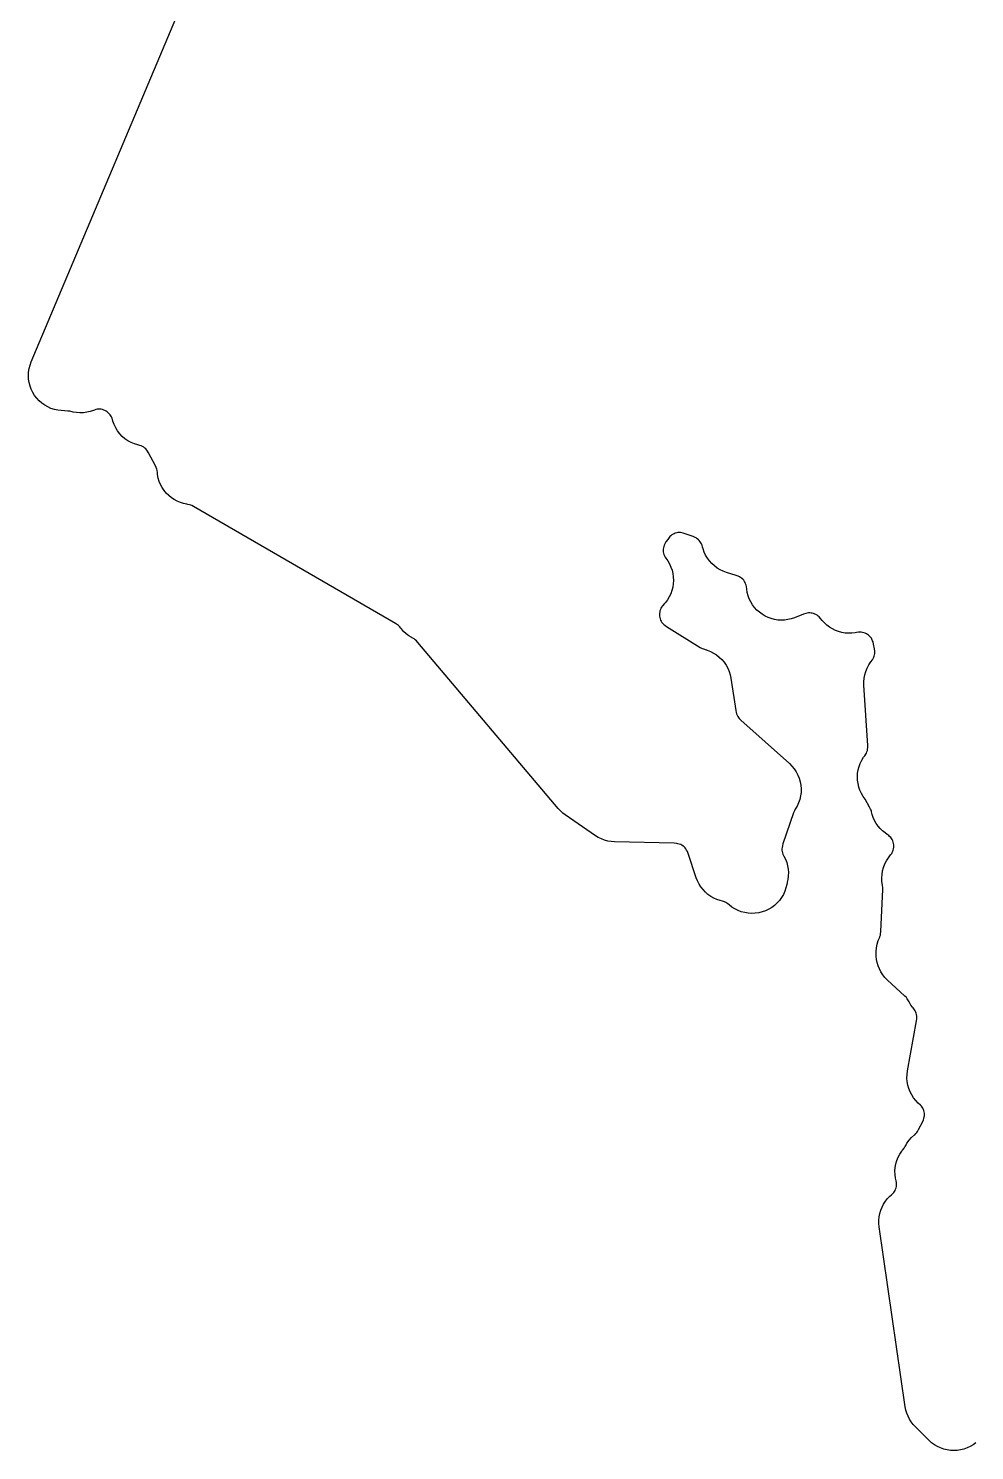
# Model space of a CAD drawing. Header units: metres. Extents: x 0 to 400, y 0 to 202.
# Drawn here: x 222.57 to 239.99, y 143.28 to 169.48 of the extents above; entities that cross this region are included whole.
import ezdxf

# ---------------------------------------------------------------- set-up
doc = ezdxf.new("R2010")
doc.units = ezdxf.units.M

msp = doc.modelspace()

# ---------------------------------------------------------------- linework, layer by layer
msp.add_lwpolyline([(240.018, 143.4256), (239.967, 143.3886), (239.913, 143.3566), (239.856, 143.3296), (239.796, 143.3086), (239.735, 143.2936), (239.673, 143.2846), (239.61, 143.2816), (239.547, 143.2846), (239.485, 143.2936), (239.424, 143.3096), (239.364, 143.3306), (239.307, 143.3576), (239.253, 143.3896), (239.202, 143.4266), (239.156, 143.4686), (238.903, 143.7186), (238.862, 143.7626), (238.826, 143.8106), (238.794, 143.8606), (238.767, 143.9146), (238.745, 143.9696), (238.728, 144.0276), (238.717, 144.0866), (238.235, 147.3996), (238.229, 147.4616), (238.229, 147.5246), (238.235, 147.5866), (238.247, 147.6486), (238.265, 147.7086), (238.289, 147.7666), (238.318, 147.8216), (238.352, 147.8736), (238.392, 147.9226), (238.435, 147.9676), (238.464, 147.9916), (238.487, 148.0136), (238.503, 148.0326), (238.517, 148.0526), (238.529, 148.0746), (238.538, 148.0956), (238.546, 148.1186), (238.552, 148.1466), (238.555, 148.1706), (238.555, 148.1916), (238.553, 148.2166), (238.547, 148.2526), (238.536, 148.2986), (238.528, 148.3636), (238.526, 148.4296), (238.531, 148.4956), (238.543, 148.5606), (238.561, 148.6236), (238.586, 148.6846), (238.616, 148.7426), (238.653, 148.7976), (238.661, 148.8066), (238.667, 148.8136), (238.696, 148.8536), (238.709, 148.8756), (238.712, 148.8816), (238.725, 148.9026), (238.747, 148.9416), (238.787, 148.9976), (238.833, 149.0496), (238.885, 149.0956), (238.89, 149.0996), (238.911, 149.1196), (238.929, 149.1406), (238.942, 149.1596), (238.961, 149.1926), (239.037, 149.3416), (239.053, 149.3756), (239.06, 149.3986), (239.066, 149.4256), (239.07, 149.4476), (239.07, 149.4706), (239.069, 149.4936), (239.065, 149.5196), (239.059, 149.5426), (239.051, 149.5636), (239.04, 149.5886), (239.028, 149.6076), (239.015, 149.6256), (238.998, 149.6446), (238.957, 149.6816), (238.912, 149.7276), (238.871, 149.7786), (238.836, 149.8336), (238.806, 149.8916), (238.782, 149.9516), (238.764, 150.0146), (238.753, 150.0786), (238.748, 150.1436), (238.75, 150.2086), (238.758, 150.2736), (238.924, 151.1956), (238.929, 151.2366), (238.93, 151.2636), (238.929, 151.2856), (238.924, 151.3106), (238.917, 151.3376), (238.91, 151.3576), (238.899, 151.3786), (238.885, 151.4016), (238.86, 151.4346), (238.85, 151.4466), (238.851, 151.4476), (238.821, 151.4876), (238.787, 151.5446), (238.766, 151.5846), (238.753, 151.6046), (238.737, 151.6246), (238.71, 151.6516), (238.385, 151.9536), (238.342, 151.9976), (238.303, 152.0456), (238.269, 152.0976), (238.24, 152.1526), (238.216, 152.2096), (238.198, 152.2686), (238.186, 152.3286), (238.179, 152.3906), (238.178, 152.4076), (238.178, 152.4756), (238.184, 152.5426), (238.198, 152.6086), (238.218, 152.6736), (238.229, 152.6996), (238.245, 152.7356), (238.25, 152.7486), (238.258, 152.7756), (238.263, 152.8016), (238.266, 152.8396), (238.302, 153.6186), (238.302, 153.6596), (238.3, 153.6826), (238.297, 153.6946), (238.287, 153.7606), (238.284, 153.8276), (238.288, 153.8936), (238.298, 153.9596), (238.315, 154.0236), (238.339, 154.0866), (238.369, 154.1456), (238.405, 154.2016), (238.447, 154.2536), (238.45, 154.2576), (238.466, 154.2786), (238.478, 154.2996), (238.487, 154.3196), (238.495, 154.3416), (238.5, 154.3646), (238.504, 154.3936), (238.505, 154.4186), (238.504, 154.4406), (238.5, 154.4646), (238.493, 154.4906), (238.486, 154.5116), (238.474, 154.5356), (238.462, 154.5566), (238.448, 154.5746), (238.429, 154.5946), (238.412, 154.6106), (238.396, 154.6226), (238.386, 154.6296), (238.345, 154.6566), (238.298, 154.6946), (238.255, 154.7366), (238.216, 154.7826), (238.181, 154.8326), (238.151, 154.8846), (238.126, 154.9406), (238.107, 154.9976), (238.095, 155.0476), (238.093, 155.0566), (238.087, 155.0766), (238.079, 155.0956), (238.06, 155.1326), (237.975, 155.2766), (237.94, 155.3296), (237.908, 155.3846), (237.881, 155.4426), (237.861, 155.5036), (237.846, 155.5656), (237.837, 155.6286), (237.835, 155.6926), (237.839, 155.7556), (237.849, 155.8186), (237.866, 155.8806), (237.888, 155.9396), (237.916, 155.9976), (237.95, 156.0516), (237.972, 156.0806), (237.99, 156.1076), (238.001, 156.1286), (238.011, 156.1536), (238.019, 156.1776), (238.023, 156.2016), (238.026, 156.2286), (238.025, 156.2706), (237.954, 157.3776), (237.953, 157.4426), (237.959, 157.5076), (237.971, 157.5716), (237.99, 157.6336), (238.015, 157.6946), (238.045, 157.7516), (238.082, 157.8066), (238.113, 157.8486), (238.125, 157.8676), (238.137, 157.8936), (238.145, 157.9146), (238.15, 157.9356), (238.154, 157.9616), (238.155, 157.9856), (238.154, 158.0076), (238.148, 158.0486), (238.132, 158.1376), (238.123, 158.1756), (238.115, 158.1976), (238.103, 158.2236), (238.092, 158.2426), (238.079, 158.2606), (238.06, 158.2806), (238.04, 158.2996), (238.022, 158.3136), (238.002, 158.3256), (237.98, 158.3356), (237.954, 158.3446), (237.929, 158.3516), (237.906, 158.3546), (237.883, 158.3556), (237.856, 158.3546), (237.818, 158.3486), (237.794, 158.3436), (237.732, 158.3366), (237.671, 158.3346), (237.609, 158.3396), (237.548, 158.3496), (237.489, 158.3656), (237.431, 158.3876), (237.375, 158.4146), (237.323, 158.4466), (237.273, 158.4836), (237.228, 158.5256), (237.186, 158.5706), (237.158, 158.6056), (237.131, 158.6356), (237.115, 158.6506), (237.092, 158.6676), (237.071, 158.6806), (237.052, 158.6896), (237.028, 158.6986), (237.004, 158.7046), (236.981, 158.7086), (236.957, 158.7096), (236.933, 158.7096), (236.91, 158.7056), (236.884, 158.6996), (236.845, 158.6866), (236.675, 158.6206), (236.616, 158.6006), (236.556, 158.5866), (236.494, 158.5776), (236.432, 158.5756), (236.37, 158.5796), (236.308, 158.5886), (236.248, 158.6046), (236.189, 158.6256), (236.133, 158.6526), (236.08, 158.6846), (236.03, 158.7216), (235.983, 158.7626), (235.941, 158.8086), (235.904, 158.8586), (235.871, 158.9116), (235.844, 158.9676), (235.822, 159.0256), (235.806, 159.0856), (235.796, 159.1466), (235.79, 159.1976), (235.784, 159.2236), (235.775, 159.2486), (235.766, 159.2696), (235.754, 159.2916), (235.74, 159.3106), (235.722, 159.3306), (235.702, 159.3486), (235.684, 159.3626), (235.662, 159.3756), (235.638, 159.3876), (235.599, 159.4016), (235.425, 159.4546), (235.364, 159.4766), (235.306, 159.5036), (235.251, 159.5366), (235.2, 159.5756), (235.152, 159.6186), (235.11, 159.6666), (235.072, 159.7186), (235.039, 159.7736), (235.012, 159.8316), (234.991, 159.8926), (234.984, 159.9196), (234.973, 159.9576), (234.962, 159.9846), (234.953, 160.0026), (234.939, 160.0216), (234.923, 160.0426), (234.907, 160.0586), (234.885, 160.0766), (234.863, 160.0916), (234.844, 160.1016), (234.808, 160.1166), (234.663, 160.1696), (234.623, 160.1816), (234.6, 160.1866), (234.575, 160.1896), (234.55, 160.1896), (234.53, 160.1886), (234.506, 160.1836), (234.48, 160.1766), (234.458, 160.1686), (234.439, 160.1586), (234.418, 160.1456), (234.399, 160.1316), (234.382, 160.1156), (234.366, 160.0976), (234.341, 160.0646), (234.309, 160.0166), (234.289, 159.9826), (234.278, 159.9586), (234.269, 159.9346), (234.263, 159.9086), (234.259, 159.8836), (234.259, 159.8616), (234.26, 159.8366), (234.265, 159.8086), (234.271, 159.7866), (234.28, 159.7626), (234.293, 159.7366), (234.304, 159.7206), (234.305, 159.7186), (234.342, 159.6676), (234.374, 159.6126), (234.4, 159.5556), (234.421, 159.4956), (234.436, 159.4346), (234.444, 159.3726), (234.447, 159.3096), (234.443, 159.2466), (234.434, 159.1836), (234.418, 159.1226), (234.397, 159.0636), (234.37, 159.0066), (234.337, 158.9526), (234.3, 158.9016), (234.283, 158.8836), (234.281, 158.8816), (234.245, 158.8396), (234.228, 158.8156), (234.216, 158.7956), (234.206, 158.7726), (234.198, 158.7496), (234.193, 158.7286), (234.19, 158.6976), (234.189, 158.6746), (234.191, 158.6506), (234.195, 158.6246), (234.201, 158.6036), (234.211, 158.5786), (234.222, 158.5566), (234.235, 158.5366), (234.252, 158.5156), (234.269, 158.4976), (234.288, 158.4816), (234.321, 158.4586), (234.94, 158.0756), (234.973, 158.0576), (234.999, 158.0466), (235.047, 158.0306), (235.054, 158.0286), (235.07, 158.0246), (235.13, 158.0006), (235.187, 157.9716), (235.241, 157.9366), (235.291, 157.8966), (235.337, 157.8516), (235.379, 157.8016), (235.415, 157.7486), (235.446, 157.6916), (235.471, 157.6326), (235.49, 157.5716), (235.503, 157.5086), (235.593, 156.9136), (235.601, 156.8736), (235.609, 156.8486), (235.618, 156.8266), (235.63, 156.8046), (235.645, 156.7826), (235.66, 156.7646), (235.688, 156.7366), (236.582, 155.9356), (236.629, 155.8886), (236.671, 155.8376), (236.707, 155.7836), (236.738, 155.7246), (236.763, 155.6636), (236.781, 155.6006), (236.793, 155.5356), (236.798, 155.4706), (236.796, 155.4046), (236.788, 155.3396), (236.773, 155.2746), (236.752, 155.2126), (236.725, 155.1526), (236.691, 155.0966), (236.684, 155.0856), (236.675, 155.0676), (236.66, 155.0296), (236.464, 154.4566), (236.453, 154.4176), (236.448, 154.3866), (236.446, 154.3626), (236.446, 154.3416), (236.449, 154.3176), (236.455, 154.2916), (236.463, 154.2676), (236.475, 154.2416), (236.481, 154.2296), (236.509, 154.1726), (236.532, 154.1136), (236.548, 154.0526), (236.559, 153.9906), (236.563, 153.9276), (236.561, 153.8646), (236.553, 153.8016), (236.542, 153.7516), (236.539, 153.7396), (236.534, 153.7086), (236.519, 153.6446), (236.498, 153.5836), (236.471, 153.5246), (236.438, 153.4686), (236.4, 153.4156), (236.357, 153.3676), (236.309, 153.3236), (236.257, 153.2846), (236.201, 153.2506), (236.142, 153.2236), (236.081, 153.2016), (236.018, 153.1866), (235.953, 153.1776), (235.889, 153.1746), (235.824, 153.1786), (235.759, 153.1896), (235.697, 153.2056), (235.636, 153.2286), (235.578, 153.2586), (235.523, 153.2926), (235.472, 153.3326), (235.451, 153.3506), (235.433, 153.3636), (235.41, 153.3766), (235.386, 153.3876), (235.35, 153.3996), (235.305, 153.4126), (235.246, 153.4326), (235.188, 153.4586), (235.133, 153.4896), (235.082, 153.5256), (235.034, 153.5676), (234.991, 153.6136), (234.952, 153.6626), (234.918, 153.7166), (234.89, 153.7726), (234.867, 153.8316), (234.719, 154.2766), (234.704, 154.3156), (234.69, 154.3416), (234.676, 154.3636), (234.66, 154.3836), (234.643, 154.4006), (234.624, 154.4166), (234.603, 154.4306), (234.581, 154.4416), (234.554, 154.4526), (234.529, 154.4596), (234.506, 154.4636), (234.463, 154.4676), (233.362, 154.4926), (233.299, 154.4976), (233.238, 154.5076), (233.177, 154.5246), (233.119, 154.5466), (233.063, 154.5736), (233.009, 154.6066), (232.453, 154.9896), (232.408, 155.0246), (232.365, 155.0636), (232.326, 155.1056), (229.741, 158.1676), (229.712, 158.1976), (229.691, 158.2166), (229.669, 158.2316), (229.633, 158.2536), (229.626, 158.2566), (229.617, 158.2626), (229.572, 158.2886), (229.523, 158.3266), (229.477, 158.3686), (229.435, 158.4146), (229.424, 158.4296), (229.399, 158.4596), (229.381, 158.4766), (229.362, 158.4916), (229.328, 158.5136), (225.607, 160.6706), (225.576, 160.6866), (225.555, 160.6946), (225.531, 160.7026), (225.5, 160.7096), (225.487, 160.7116), (225.425, 160.7246), (225.365, 160.7426), (225.306, 160.7676), (225.251, 160.7976), (225.199, 160.8326), (225.15, 160.8736), (225.105, 160.9176), (225.065, 160.9666), (225.03, 161.0196), (225.001, 161.0756), (224.977, 161.1336), (224.958, 161.1946), (224.946, 161.2566), (224.942, 161.2986), (224.937, 161.3356), (224.931, 161.3596), (224.922, 161.3856), (224.905, 161.4206), (224.78, 161.6576), (224.76, 161.6906), (224.745, 161.7106), (224.727, 161.7306), (224.709, 161.7466), (224.691, 161.7606), (224.67, 161.7726), (224.645, 161.7846), (224.621, 161.7936), (224.581, 161.8036), (224.518, 161.8236), (224.457, 161.8496), (224.399, 161.8816), (224.345, 161.9196), (224.295, 161.9626), (224.25, 162.0106), (224.209, 162.0626), (224.175, 162.1186), (224.146, 162.1776), (224.123, 162.2396), (224.106, 162.2956), (224.095, 162.3206), (224.085, 162.3406), (224.072, 162.3606), (224.056, 162.3796), (224.038, 162.3976), (224.019, 162.4136), (223.997, 162.4276), (223.976, 162.4396), (223.957, 162.4476), (223.931, 162.4546), (223.904, 162.4606), (223.884, 162.4626), (223.858, 162.4626), (223.833, 162.4606), (223.811, 162.4556), (223.783, 162.4476), (223.766, 162.4406), (223.706, 162.4206), (223.643, 162.4056), (223.58, 162.3976), (223.516, 162.3956), (223.452, 162.3996), (223.389, 162.4106), (223.331, 162.4236), (223.29, 162.4276), (223.171, 162.4356), (223.107, 162.4436), (223.044, 162.4576), (222.982, 162.4776), (222.923, 162.5046), (222.923, 162.5046), (222.866, 162.5366), (222.814, 162.5736), (222.765, 162.6166), (222.72, 162.6636), (222.681, 162.7156), (222.647, 162.7706), (222.619, 162.8286), (222.596, 162.8896), (222.58, 162.9526), (222.57, 163.0166), (222.567, 163.0816), (222.57, 163.1466), (222.58, 163.2106), (222.596, 163.2736), (222.618, 163.3346), (229.974, 180.7946)])

doc.saveas('drawing.dxf')
